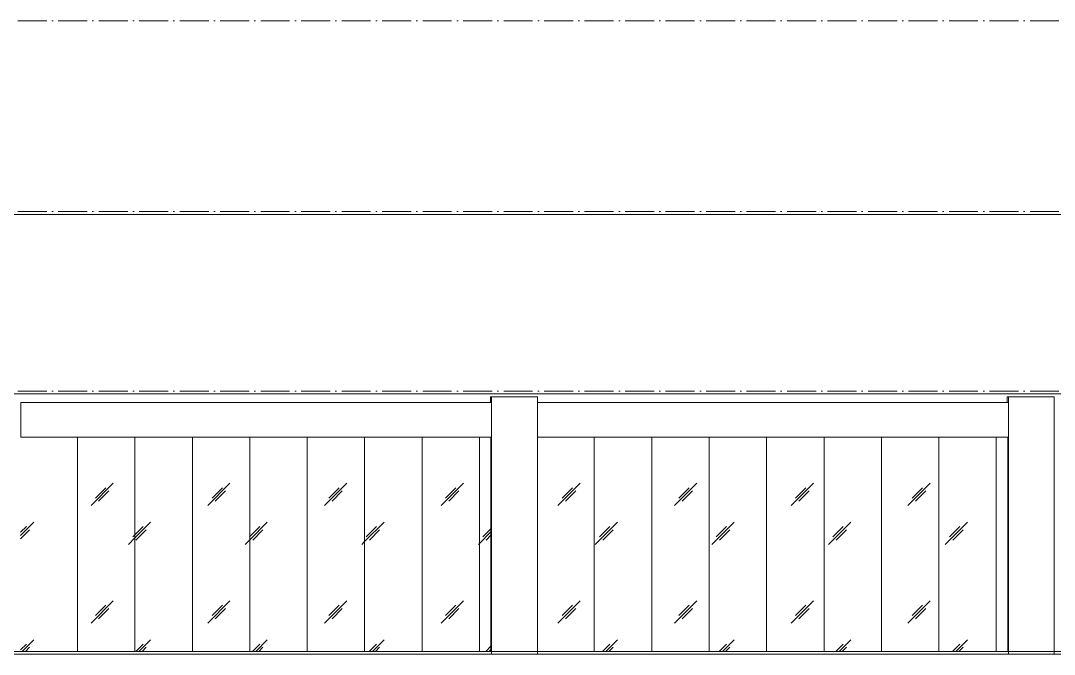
# Model space of a CAD drawing. Header units: millimetres. Extents: x -20608 to 106651, y -8981 to 93550.
# Drawn here: x 69161 to 87034, y 10950 to 21900 of the extents above; entities that cross this region are included whole.
import ezdxf

# ---------------------------------------------------------------- set-up
doc = ezdxf.new("R2010")
doc.units = ezdxf.units.MM
doc.linetypes.add('Grid Line', pattern=[14, 10, -2, 0, -2])
for name, color, linetype, lineweight in [('KINH', 152, 'Continuous', 5), ('NET CAT', 3, 'Continuous', 5), ('NET CATConcrete', 3, 'Continuous', 5), ('NET-THAY', 2, 'Continuous', 9), ('TRUC', 225, 'Continuous', 5)]:
    doc.layers.add(name, color=color, linetype=linetype, lineweight=lineweight)
pattern_1 = [(45.204, (34191.6, 1401.6), (0.002, 2032), [252.695, -2610.806]), (45.204, (34136.8, 1456.7), (0.002, 2032), [252.695, -2610.806]), (45.204, (34061.5, 1325.7), (0.002, 2032), [544.27, -2319.235]), (45.204, (32819.7, 2763), (0.002, 2032), [252.695, -2610.806]), (45.204, (32764.9, 2818.2), (0.002, 2032), [252.695, -2610.806]), (45.204, (32689.5, 2687.1), (0.002, 2032), [544.27, -2319.235])]

# ---------------------------------------------------------------- blocks, each defined once
blk = doc.blocks.new('System Panel - Glazed-V307-MẶT ĐỨNG 1-14')
at = {"layer": 'KINH'}
h = blk.add_hatch(dxfattribs=at)
h.set_pattern_fill('FP_1', color=256, style=0, pattern_type=2)
h.set_pattern_definition(pattern_1)
h.paths.add_polyline_path([(70144, 11000), (70144, 14700), (69161, 14700), (69161, 11000)], flags=0)
at = {"layer": 'KINH', "color": 7}
blk.add_line((70144, 11000), (70144, 14700), dxfattribs=at)
blk = doc.blocks.new('System Panel - Glazed-V308-MẶT ĐỨNG 1-14')
at = {"layer": 'KINH'}
h = blk.add_hatch(dxfattribs=at)
h.set_pattern_fill('FP_1', color=256, style=0, pattern_type=2)
h.set_pattern_definition(pattern_1)
h.paths.add_polyline_path([(71137, 11000), (71137, 14700), (70144, 14700), (70144, 11000), (71083, 11000)], flags=0)
at = {"layer": 'KINH', "color": 7}
for p, q in [((70144, 14700), (70144, 11000)), ((71137, 11000), (71137, 14700))]:
    blk.add_line(p, q, dxfattribs=at)
blk = doc.blocks.new('System Panel - Glazed-V309-MẶT ĐỨNG 1-14')
at = {"layer": 'KINH'}
h = blk.add_hatch(dxfattribs=at)
h.set_pattern_fill('FP_1', color=256, style=0, pattern_type=2)
h.set_pattern_definition(pattern_1)
h.paths.add_polyline_path([(71137, 11000), (72130, 11000), (72130, 14700), (71137, 14700), (71137, 11395)], flags=0)
at = {"layer": 'KINH', "color": 7}
for p, q in [((71137, 14700), (71137, 11000)), ((72130, 11000), (72130, 14700))]:
    blk.add_line(p, q, dxfattribs=at)
blk = doc.blocks.new('System Panel - Glazed-V310-MẶT ĐỨNG 1-14')
at = {"layer": 'KINH'}
h = blk.add_hatch(dxfattribs=at)
h.set_pattern_fill('FP_1', color=256, style=0, pattern_type=2)
h.set_pattern_definition(pattern_1)
h.paths.add_polyline_path([(72130, 11000), (73123, 11000), (73123, 14700), (72130, 14700), (72130, 11395)], flags=0)
at = {"layer": 'KINH', "color": 7}
for p, q in [((72130, 14700), (72130, 11000)), ((73123, 11000), (73123, 14700))]:
    blk.add_line(p, q, dxfattribs=at)
blk = doc.blocks.new('System Panel - Glazed-V311-MẶT ĐỨNG 1-14')
at = {"layer": 'KINH'}
h = blk.add_hatch(dxfattribs=at)
h.set_pattern_fill('FP_1', color=256, style=0, pattern_type=2)
h.set_pattern_definition(pattern_1)
h.paths.add_polyline_path([(73123, 11000), (74115, 11000), (74115, 14700), (73123, 14700), (73123, 11395)], flags=0)
at = {"layer": 'KINH', "color": 7}
for p, q in [((73123, 14700), (73123, 11000)), ((74115, 11000), (74115, 14700))]:
    blk.add_line(p, q, dxfattribs=at)
blk = doc.blocks.new('System Panel - Glazed-V312-MẶT ĐỨNG 1-14')
at = {"layer": 'KINH'}
h = blk.add_hatch(dxfattribs=at)
h.set_pattern_fill('FP_1', color=256, style=0, pattern_type=2)
h.set_pattern_definition(pattern_1)
h.paths.add_polyline_path([(75108, 11000), (75108, 14700), (74115, 14700), (74115, 11000), (74263, 11000)], flags=0)
at = {"layer": 'KINH', "color": 7}
for p, q in [((74115, 14700), (74115, 11000)), ((75108, 11000), (75108, 14700))]:
    blk.add_line(p, q, dxfattribs=at)
blk = doc.blocks.new('System Panel - Glazed-V313-MẶT ĐỨNG 1-14')
at = {"layer": 'KINH'}
h = blk.add_hatch(dxfattribs=at)
h.set_pattern_fill('FP_1', color=256, style=0, pattern_type=2)
h.set_pattern_definition(pattern_1)
h.paths.add_polyline_path([(75108, 11000), (76101, 11000), (76101, 14700), (75108, 14700), (75108, 11395)], flags=0)
at = {"layer": 'KINH', "color": 7}
for p, q in [((75108, 14700), (75108, 11000)), ((76101, 11000), (76101, 14700))]:
    blk.add_line(p, q, dxfattribs=at)
blk = doc.blocks.new('System Panel - Glazed-V314-MẶT ĐỨNG 1-14')
at = {"layer": 'KINH'}
h = blk.add_hatch(dxfattribs=at)
h.set_pattern_fill('FP_1', color=256, style=0, pattern_type=2)
h.set_pattern_definition(pattern_1)
h.paths.add_polyline_path([(76101, 11000), (77094, 11000), (77094, 14700), (76101, 14700), (76101, 11395)], flags=0)
at = {"layer": 'KINH', "color": 7}
for p, q in [((76101, 14700), (76101, 11000)), ((77094, 11000), (77094, 14700))]:
    blk.add_line(p, q, dxfattribs=at)
blk = doc.blocks.new('System Panel - Glazed-V315-MẶT ĐỨNG 1-14')
at = {"layer": 'KINH'}
h = blk.add_hatch(dxfattribs=at)
h.set_pattern_fill('FP_1', color=256, style=0, pattern_type=2)
h.set_pattern_definition(pattern_1)
h.paths.add_polyline_path([(77094, 11000), (77293, 11000), (77293, 14700), (77094, 14700), (77094, 11395)], flags=0)
at = {"layer": 'KINH', "color": 7}
for p, q in [((77094, 14700), (77094, 11000)), ((77293, 11000), (77293, 14700))]:
    blk.add_line(p, q, dxfattribs=at)
blk = doc.blocks.new('System Panel - Glazed-V316-MẶT ĐỨNG 1-14')
at = {"layer": 'KINH'}
h = blk.add_hatch(dxfattribs=at)
h.set_pattern_fill('FP_1', color=256, style=0, pattern_type=2)
h.set_pattern_definition(pattern_1)
h.paths.add_polyline_path([(79080, 11000), (79080, 14700), (78097, 14700), (78097, 11000)], flags=0)
at = {"layer": 'KINH', "color": 7}
blk.add_line((79080, 11000), (79080, 14700), dxfattribs=at)
blk = doc.blocks.new('System Panel - Glazed-V317-MẶT ĐỨNG 1-14')
at = {"layer": 'KINH'}
h = blk.add_hatch(dxfattribs=at)
h.set_pattern_fill('FP_1', color=256, style=0, pattern_type=2)
h.set_pattern_definition(pattern_1)
h.paths.add_polyline_path([(79080, 11000), (80073, 11000), (80073, 14700), (79080, 14700), (79080, 11395)], flags=0)
at = {"layer": 'KINH', "color": 7}
for p, q in [((79080, 14700), (79080, 11000)), ((80073, 11000), (80073, 14700))]:
    blk.add_line(p, q, dxfattribs=at)
blk = doc.blocks.new('System Panel - Glazed-V318-MẶT ĐỨNG 1-14')
at = {"layer": 'KINH'}
h = blk.add_hatch(dxfattribs=at)
h.set_pattern_fill('FP_1', color=256, style=0, pattern_type=2)
h.set_pattern_definition(pattern_1)
h.paths.add_polyline_path([(81066, 11000), (81066, 14700), (80073, 14700), (80073, 11000), (80622, 11000)], flags=0)
at = {"layer": 'KINH', "color": 7}
for p, q in [((80073, 14700), (80073, 11000)), ((81066, 11000), (81066, 14700))]:
    blk.add_line(p, q, dxfattribs=at)
blk = doc.blocks.new('System Panel - Glazed-V319-MẶT ĐỨNG 1-14')
at = {"layer": 'KINH'}
h = blk.add_hatch(dxfattribs=at)
h.set_pattern_fill('FP_1', color=256, style=0, pattern_type=2)
h.set_pattern_definition(pattern_1)
h.paths.add_polyline_path([(81066, 11000), (82059, 11000), (82059, 14700), (81066, 14700), (81066, 11395)], flags=0)
at = {"layer": 'KINH', "color": 7}
for p, q in [((81066, 14700), (81066, 11000)), ((82059, 11000), (82059, 14700))]:
    blk.add_line(p, q, dxfattribs=at)
blk = doc.blocks.new('System Panel - Glazed-V320-MẶT ĐỨNG 1-14')
at = {"layer": 'KINH'}
h = blk.add_hatch(dxfattribs=at)
h.set_pattern_fill('FP_1', color=256, style=0, pattern_type=2)
h.set_pattern_definition(pattern_1)
h.paths.add_polyline_path([(82059, 11000), (83052, 11000), (83052, 14700), (82059, 14700), (82059, 11395)], flags=0)
at = {"layer": 'KINH', "color": 7}
for p, q in [((82059, 14700), (82059, 11000)), ((83052, 11000), (83052, 14700))]:
    blk.add_line(p, q, dxfattribs=at)
blk = doc.blocks.new('System Panel - Glazed-V321-MẶT ĐỨNG 1-14')
at = {"layer": 'KINH'}
h = blk.add_hatch(dxfattribs=at)
h.set_pattern_fill('FP_1', color=256, style=0, pattern_type=2)
h.set_pattern_definition(pattern_1)
h.paths.add_polyline_path([(83052, 11000), (84044, 11000), (84044, 14700), (83052, 14700), (83052, 11395)], flags=0)
at = {"layer": 'KINH', "color": 7}
for p, q in [((83052, 14700), (83052, 11000)), ((84044, 11000), (84044, 14700))]:
    blk.add_line(p, q, dxfattribs=at)
blk = doc.blocks.new('System Panel - Glazed-V322-MẶT ĐỨNG 1-14')
at = {"layer": 'KINH'}
h = blk.add_hatch(dxfattribs=at)
h.set_pattern_fill('FP_1', color=256, style=0, pattern_type=2)
h.set_pattern_definition(pattern_1)
h.paths.add_polyline_path([(84044, 11000), (85037, 11000), (85037, 14700), (84044, 14700), (84044, 11395)], flags=0)
at = {"layer": 'KINH', "color": 7}
for p, q in [((84044, 14700), (84044, 11000)), ((85037, 11000), (85037, 14700))]:
    blk.add_line(p, q, dxfattribs=at)
blk = doc.blocks.new('System Panel - Glazed-V323-MẶT ĐỨNG 1-14')
at = {"layer": 'KINH'}
h = blk.add_hatch(dxfattribs=at)
h.set_pattern_fill('FP_1', color=256, style=0, pattern_type=2)
h.set_pattern_definition(pattern_1)
h.paths.add_polyline_path([(85037, 11000), (86030, 11000), (86030, 14700), (85037, 14700), (85037, 11395)], flags=0)
at = {"layer": 'KINH', "color": 7}
for p, q in [((85037, 14700), (85037, 11000)), ((86030, 11000), (86030, 14700))]:
    blk.add_line(p, q, dxfattribs=at)
blk = doc.blocks.new('System Panel - Glazed-V324-MẶT ĐỨNG 1-14')
at = {"layer": 'KINH', "color": 7}
for p, q in [((86030, 14700), (86030, 11000)), ((86229, 11000), (86229, 14700))]:
    blk.add_line(p, q, dxfattribs=at)
blk = doc.blocks.new('ALC1807-ASCENT PLAZA-TANG 1_2_rvt-1-MẶT ĐỨNG 1-14')
at = {"layer": 'NET-THAY', "lineweight": 15}
blk.add_line((95985, 18550), (41016, 18550), dxfattribs=at)
at = {"layer": 'NET-THAY', "color": 250, "lineweight": 15}
blk.add_line((41016, 15450), (95985, 15450), dxfattribs=at)
at = {"layer": 'NET-THAY', "color": 10}
for p, q in [((41001, 11000), (95970, 11000)), ((95970, 10950), (41001, 10950))]:
    blk.add_line(p, q, dxfattribs=at)
at = {"color": 10, "lineweight": 9}
for name in ['System Panel - Glazed-V307-MẶT ĐỨNG 1-14', 'System Panel - Glazed-V308-MẶT ĐỨNG 1-14', 'System Panel - Glazed-V309-MẶT ĐỨNG 1-14', 'System Panel - Glazed-V310-MẶT ĐỨNG 1-14', 'System Panel - Glazed-V311-MẶT ĐỨNG 1-14', 'System Panel - Glazed-V312-MẶT ĐỨNG 1-14', 'System Panel - Glazed-V313-MẶT ĐỨNG 1-14', 'System Panel - Glazed-V314-MẶT ĐỨNG 1-14', 'System Panel - Glazed-V315-MẶT ĐỨNG 1-14', 'System Panel - Glazed-V316-MẶT ĐỨNG 1-14', 'System Panel - Glazed-V317-MẶT ĐỨNG 1-14', 'System Panel - Glazed-V318-MẶT ĐỨNG 1-14', 'System Panel - Glazed-V319-MẶT ĐỨNG 1-14', 'System Panel - Glazed-V320-MẶT ĐỨNG 1-14', 'System Panel - Glazed-V321-MẶT ĐỨNG 1-14', 'System Panel - Glazed-V322-MẶT ĐỨNG 1-14', 'System Panel - Glazed-V323-MẶT ĐỨNG 1-14', 'System Panel - Glazed-V324-MẶT ĐỨNG 1-14']:
    blk.add_blockref(name, (0, 0), dxfattribs=at)

msp = doc.modelspace()

# ---------------------------------------------------------------- linework, layer by layer
at = {"layer": 'NET CAT'}
for p, q in [((77282, 15400), (77282, 15300)), ((77303.1, 15400), (77282, 15400)), ((77303.1, 10950), (77303.1, 15400)), ((78097.4, 15400), (77303.1, 15400)), ((78097.4, 15400), (78097.4, 10950)), ((86218.1, 15400), (86218.1, 15300)), ((86239.2, 15400), (86218.1, 15400)), ((86239.2, 10950), (86239.2, 15400)), ((87033.5, 15400), (86239.2, 15400)), ((87033.5, 15400), (87033.5, 10950)), ((77303.1, 10950), (78097.4, 10950)), ((86239.2, 10950), (87033.5, 10950))]:
    msp.add_line(p, q, dxfattribs=at)
at = {"layer": 'NET CATConcrete'}
for p, q in [((69161.3, 15300), (77303.1, 15300)), ((69161.3, 15300), (69161.3, 14700)), ((77303.1, 14700), (77303.1, 15300)), ((78097.4, 15300), (86239.2, 15300)), ((78097.4, 15300), (78097.4, 14700)), ((86239.2, 14700), (86239.2, 15300)), ((69161.3, 14700), (77303.1, 14700)), ((78097.4, 14700), (86239.2, 14700))]:
    msp.add_line(p, q, dxfattribs=at)
at = {"layer": 'NET-THAY'}
for p, q in [((25800.5, 10950), (78097.4, 10950)), ((78097.4, 10950), (95969.7, 10950))]:
    msp.add_line(p, q, dxfattribs=at)
at = {"layer": 'TRUC', "linetype": 'Grid Line', "ltscale": 50}
for p, q in [((-15600.6, 21900), (103813.4, 21900)), ((-15600.6, 18600), (103813.4, 18600)), ((-15600.6, 15500), (103813.4, 15500)), ((-15600.6, 11000), (103813.4, 11000))]:
    msp.add_line(p, q, dxfattribs=at)

# ---------------------------------------------------------------- block references
at = {"lineweight": 5}
msp.add_blockref('ALC1807-ASCENT PLAZA-TANG 1_2_rvt-1-MẶT ĐỨNG 1-14', (0, 0), dxfattribs=at)

doc.saveas('drawing.dxf')
